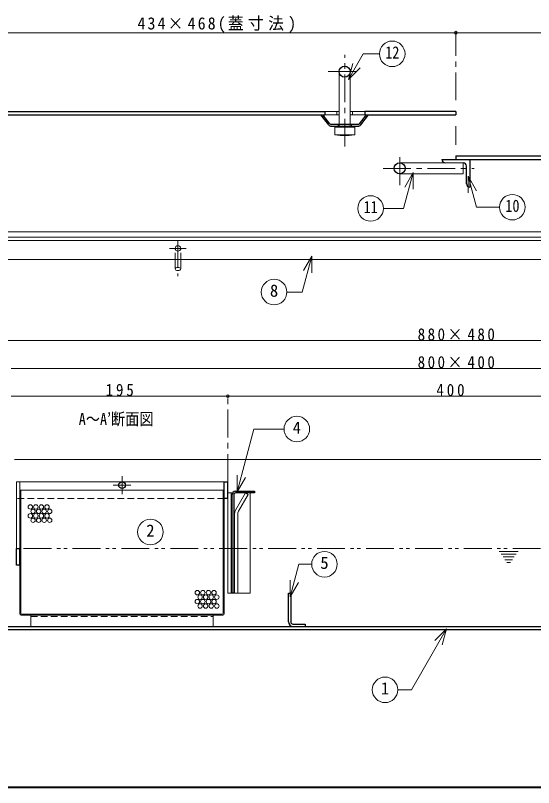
# Model space of a CAD drawing. Units: millimetres at full size, sheet at 1:5. Extents: x -1062 to 963, y -702 to 703.
# Drawn here: x -586 to -120, y -702 to -8 of the extents above; entities that cross this region are included whole.
import ezdxf
from ezdxf.enums import TextEntityAlignment as Align

# ---------------------------------------------------------------- set-up
doc = ezdxf.new("R2010")
doc.units = ezdxf.units.MM
doc.header["$LTSCALE"] = 5
doc.header["$PDMODE"] = 32
doc.header["$PDSIZE"] = 2.5
for name, pattern in [('CHAIN1', [8, 5, -1, 1, -1]), ('DASHED1', [1.8, 1.2, -0.6]), ('DOUBLE_CHAIN1', [8.8, 5, -1, 0.6, -0.6, 0.6, -1])]:
    doc.linetypes.add(name, pattern=pattern)
doc.layers.add('0-A', color=4, linetype='Continuous', lineweight=9)
doc.styles.add('ＭＳ ゴシック', font='')
doc.styles.get('ＭＳ ゴシック').set_extended_font_data('MS Gothic')

msp = doc.modelspace()

# ---------------------------------------------------------------- linework, layer by layer
at = {"layer": '0-A', "linetype": 'CHAIN1'}
for p, q in [((-189.898, -84.291), (-189.898, -23.491)), ((-289.898, -125.991), (-289.898, -43.491)), ((-304.898, -58.491), (-274.898, -58.491)), ((-189.898, -107.491), (-189.898, -124.291)), ((-240.398, -160.491), (-240.398, -130.491)), ((-255.398, -145.491), (-173.398, -145.491)), ((-439.898, -209.991), (-439.898, -242.422)), ((-432.398, -217.491), (-447.398, -217.491)), ((-394.898, -427.491), (-394.898, -350.491)), ((-490.148, -422.491), (-490.148, -438.491)), ((-498.148, -430.491), (-482.148, -430.491))]:
    msp.add_line(p, q, dxfattribs=at)
at = {"layer": '0-A', "color": 7, "lineweight": 18}
for p, q in [((-286.525, -65.642), (-273.17, -42.51)), ((-273.17, -42.51), (-258.646, -42.51)), ((-286.525, -65.642), (-282.643, -51.153)), ((-286.525, -65.642), (-275.919, -55.035)), ((-294.898, -58.491), (-294.898, -105.991)), ((-284.898, -58.491), (-284.898, -105.991)), ((-296.898, -94.291), (-307.898, -94.291)), ((-296.898, -94.291), (-296.898, -97.491)), ((-307.898, -97.491), (-296.898, -97.491)), ((-298.898, -108.491), (-280.898, -108.491)), ((-298.898, -115.491), (-298.898, -108.491)), ((-294.898, -107.491), (-294.898, -108.091)), ((-293.898, -107.991), (-285.898, -107.991)), ((-285.898, -107.991), (-289.898, -108.491)), ((-289.898, -108.491), (-289.898, -115.491)), ((-280.898, -108.491), (-285.898, -107.991)), ((-284.898, -107.491), (-284.898, -108.091)), ((-280.898, -115.491), (-280.898, -108.491)), ((-298.898, -115.491), (-280.898, -115.491)), ((-298.898, -115.491), (-293.898, -115.991)), ((-293.898, -115.991), (-289.898, -115.491)), ((-289.898, -115.491), (-285.898, -115.991)), ((-240.398, -140.491), (-183.398, -140.491)), ((-228.321, -149.325), (-236.963, -181.577)), ((-228.321, -149.325), (-235.821, -162.315)), ((-228.321, -149.325), (-228.321, -164.325)), ((-178.884, -152.634), (-171.384, -165.625)), ((-178.884, -152.634), (-178.884, -167.634)), ((-178.884, -152.634), (-171.433, -180.441)), ((-171.433, -180.441), (-150.632, -180.441)), ((-255.108, -181.577), (-236.963, -181.577)), ((-609.898, -207.491), (230.102, -207.491)), ((-609.898, -210.491), (230.102, -210.491)), ((-319.53, -224.486), (-328.186, -256.789)), ((-319.53, -224.486), (-327.03, -237.476)), ((-319.53, -224.486), (-319.53, -239.486)), ((-328.186, -256.789), (-341.902, -256.789)), ((-386.678, -436.516), (-371.538, -380.012)), ((-344.43, -380.012), (-371.538, -380.012)), ((-386.678, -436.516), (-386.678, -421.516)), ((-386.678, -436.516), (-379.178, -423.525)), ((-585.148, -427.491), (-582.148, -427.491)), ((-585.148, -487.491), (-585.148, -427.491)), ((-582.148, -487.491), (-582.148, -427.491)), ((-582.148, -434.991), (-581.148, -434.991)), ((-581.148, -545.491), (-581.148, -434.991)), ((-399.148, -434.991), (-398.148, -434.991)), ((-399.148, -434.991), (-399.148, -545.491)), ((-394.898, -437.491), (-391.898, -437.491)), ((-394.898, -527.491), (-394.898, -437.491)), ((-391.898, -437.491), (-391.898, -527.491)), ((-388.094, -453.098), (-379.083, -437.491)), ((-379.083, -437.491), (-376.833, -438.79)), ((-398.148, -442.491), (-398.148, -545.491)), ((-376.833, -438.79), (-385.496, -453.795)), ((-388.898, -527.491), (-388.898, -456.098)), ((-385.898, -455.295), (-385.898, -527.491)), ((-582.148, -545.491), (-582.148, -502.491)), ((-339.028, -531.001), (-331.149, -501.595)), ((-331.149, -501.595), (-319.585, -501.595)), ((-339.028, -531.001), (-339.028, -516.001)), ((-339.028, -531.001), (-331.528, -518.011)), ((-394.898, -527.491), (-391.898, -527.491)), ((-388.898, -527.491), (-385.898, -527.491)), ((-580.148, -546.491), (-400.148, -546.491)), ((-400.148, -547.491), (-580.148, -547.491)), ((-572.148, -557.491), (-572.148, -547.491)), ((-408.148, -547.491), (-408.148, -557.491)), ((-198.222, -559.725), (-229.886, -614.57)), ((-198.222, -559.725), (-208.828, -570.332)), ((-198.222, -559.725), (-202.104, -574.214)), ((-229.886, -614.57), (-242.086, -614.57))]:
    msp.add_line(p, q, dxfattribs=at)
at = {"layer": '0-A', "color": 5, "lineweight": 25}
for p, q in [((-623.898, -94.291), (-307.898, -94.291)), ((-307.898, -94.291), (-307.898, -97.491)), ((-189.898, -94.291), (-271.898, -94.291)), ((-271.898, -94.291), (-271.898, -97.491)), ((-189.898, -94.291), (-189.898, -97.491)), ((-623.898, -97.491), (-307.898, -97.491)), ((-304.299, -106.365), (-311.398, -97.491)), ((-303.128, -105.428), (-309.477, -97.491)), ((-276.669, -105.428), (-270.319, -97.491)), ((-275.497, -106.365), (-268.398, -97.491)), ((-271.898, -97.491), (-189.898, -97.491)), ((-277.84, -105.991), (-301.956, -105.991)), ((-301.956, -107.491), (-277.84, -107.491)), ((-202.398, -137.491), (244.102, -137.491)), ((-189.898, -134.291), (244.102, -134.291)), ((-189.898, -134.291), (-189.898, -137.491)), ((-177.398, -137.491), (-177.398, -162.491)), ((-180.398, -159.491), (-180.398, -143.491)), ((-395.148, -427.491), (-395.148, -442.491)), ((-371.148, -437.491), (-388.208, -437.491)), ((-388.148, -435.991), (-371.148, -435.991)), ((-371.148, -435.991), (-371.148, -437.491)), ((-391.148, -527.491), (-391.148, -438.991)), ((-389.648, -438.991), (-389.648, -527.491)), ((-585.148, -487.491), (-582.148, -487.491)), ((-582.148, -502.491), (-582.148, -487.491)), ((-389.648, -527.491), (-391.148, -527.491)), ((-340.398, -553.491), (-340.398, -527.491)), ((-340.398, -527.491), (-338.398, -527.491)), ((-338.398, -527.491), (-338.398, -553.491)), ((-592.898, -557.491), (213.102, -557.491)), ((213.102, -560.491), (-592.898, -560.491))]:
    msp.add_line(p, q, dxfattribs=at)
at = {"layer": '0-A'}
for p, q in [((-294.898, -94.291), (-296.898, -94.291)), ((-282.898, -94.291), (-284.898, -94.291)), ((-296.898, -97.491), (-294.898, -97.491)), ((-284.898, -97.491), (-282.898, -97.491)), ((245.102, -202.491), (-624.898, -202.491)), ((90.102, -227.491), (-636.898, -227.491)), ((-442.398, -227.491), (-442.398, -235.988)), ((-437.398, -227.491), (-437.398, -235.988)), ((250.102, -300.491), (-629.898, -300.491)), ((-589.898, -325.491), (210.102, -325.491)), ((-589.898, -350.491), (-394.898, -350.491)), ((-394.898, -350.491), (5.102, -350.491)), ((216.102, -407.491), (-586.898, -407.491)), ((-398.148, -427.491), (-582.148, -427.491)), ((-581.148, -434.991), (-399.148, -434.991)), ((-391.898, -437.491), (-390.746, -437.491)), ((-374.898, -527.491), (-374.898, -437.491)), ((-391.898, -527.491), (-391.148, -527.491)), ((-388.898, -527.491), (-389.648, -527.491)), ((-385.898, -527.491), (-374.898, -527.491))]:
    msp.add_line(p, q, dxfattribs=at)
at = {"layer": '0-A', "linetype": 'DASHED1'}
for p, q in [((-295.898, -105.991), (-295.898, -107.491)), ((-294.898, -105.991), (-294.898, -107.491)), ((-284.898, -105.991), (-284.898, -107.491)), ((-283.898, -105.991), (-283.898, -107.491)), ((-442.398, -227.491), (-442.398, -217.491)), ((-437.398, -227.491), (-437.398, -217.491)), ((-398.148, -442.491), (-585.148, -442.491)), ((-572.148, -548.491), (-408.148, -548.491))]:
    msp.add_line(p, q, dxfattribs=at)
at = {"layer": '0-A', "linetype": 'DOUBLE_CHAIN1'}
for p, q in [((-578.648, -487.491), (91.102, -487.491)), ((-133.985, -490.035), (-150.848, -490.035)), ((-149.161, -492.535), (-135.671, -492.535)), ((-137.358, -495.035), (-147.475, -495.035)), ((-145.789, -497.535), (-139.044, -497.535)), ((-140.73, -500.035), (-144.103, -500.035))]:
    msp.add_line(p, q, dxfattribs=at)
at = {"layer": '0-A', "color": 1, "lineweight": 40}
msp.add_line((962.602, -702.491), (-1062.398, -702.491), dxfattribs=at)
at = {"layer": '0-A'}
msp.add_lwpolyline([(-623.898, -23.491), (-189.898, -23.491), (244.102, -23.491)], dxfattribs=at)
at = {"layer": '0-A', "color": 7, "lineweight": 18}
for points in [[(-271.898, -94.291), (-282.898, -94.291), (-282.898, -97.491), (-271.898, -97.491)], [(-289.898, -108.491), (-293.898, -107.991), (-298.898, -108.491)], [(-293.898, -115.991), (-285.898, -115.991), (-280.898, -115.491)], [(-240.398, -150.491), (-183.398, -150.491), (-183.398, -140.491)]]:
    msp.add_lwpolyline(points, dxfattribs=at)
at = {"layer": '0-A', "color": 5, "lineweight": 25}
for points in [[(-395.148, -442.491), (-398.148, -442.491), (-398.148, -427.491), (-395.148, -427.491)], [(-582.148, -502.491), (-585.148, -502.491), (-585.148, -487.491)], [(-336.398, -555.491), (-325.398, -555.491), (-325.398, -557.491)]]:
    msp.add_lwpolyline(points, dxfattribs=at)
at = {"layer": '0-A', "color": 7, "lineweight": 18}
for centre in [(-247.146, -42.51), (-266.608, -181.577), (-139.132, -180.441), (-353.402, -256.789), (-332.93, -380.012), (-464.625, -472.616), (-308.085, -501.595), (-253.586, -614.57)]:
    msp.add_circle(centre, 11.5, dxfattribs=at)
at = {"layer": '0-A', "color": 5, "lineweight": 25}
for centre, radius in [((-289.898, -58.491), 5), ((-240.398, -145.491), 5), ((-490.148, -430.491), 3)]:
    msp.add_circle(centre, radius, dxfattribs=at)
at = {"layer": '0-A'}
for centre, radius in [((-439.898, -217.491), 2.5), ((-572.67, -450.046), 2), ((-567.67, -450.046), 2), ((-562.67, -450.046), 2), ((-557.67, -450.046), 2), ((-572.67, -458.046), 2), ((-570.17, -454.046), 2), ((-567.67, -458.046), 2), ((-565.17, -454.046), 2), ((-562.67, -458.046), 2), ((-560.17, -454.046), 2), ((-557.67, -458.046), 2), ((-555.17, -454.046), 2), ((-570.17, -462.046), 2), ((-565.17, -462.046), 2), ((-560.17, -462.046), 2), ((-555.17, -462.046), 2), ((-422.435, -527.184), 2), ((-417.435, -527.184), 2), ((-412.435, -527.184), 2), ((-407.435, -527.184), 2), ((-422.435, -535.184), 2), ((-419.935, -531.184), 2), ((-417.435, -535.184), 2), ((-414.935, -531.184), 2), ((-412.435, -535.184), 2), ((-409.935, -531.184), 2), ((-407.435, -535.184), 2), ((-404.935, -531.184), 2), ((-419.935, -539.184), 2), ((-414.935, -539.184), 2), ((-409.935, -539.184), 2), ((-404.935, -539.184), 2)]:
    msp.add_circle(centre, radius, dxfattribs=at)
at = {"layer": '0-A', "color": 5, "lineweight": 25}
for centre, radius, start, end in [((-301.956, -104.491), 3, 218.65981, 270), ((-301.956, -104.491), 1.5, 218.65981, 270), ((-277.84, -104.491), 1.5, 270, 321.34019), ((-277.84, -104.491), 3, 270, 321.34019), ((-199.398, -137.491), 3, 180, 270), ((-183.398, -143.491), 3, 0, 90), ((-177.398, -159.491), 3, 180, 270), ((-388.148, -438.991), 3, 92.27697, 180), ((-388.148, -438.991), 1.5, 92.27697, 180), ((-336.398, -553.491), 4, 180, 270), ((-336.398, -553.491), 2, 180, 270)]:
    msp.add_arc(centre, radius, start, end, dxfattribs=at)
at = {"layer": '0-A', "color": 7, "lineweight": 18}
for centre, radius, start, end in [((-388.148, -438.991), 3, 90, 92.27697), ((-382.898, -456.098), 6, 150, 180), ((-382.898, -455.295), 3, 150, 180), ((-580.148, -545.491), 2, 180, 270), ((-580.148, -545.491), 1, 180, 270), ((-400.148, -545.491), 1, 270, 0), ((-400.148, -545.491), 2, 270, 0)]:
    msp.add_arc(centre, radius, start, end, dxfattribs=at)
at = {"layer": '0-A'}
msp.add_ellipse((-439.898, -235.978), major_axis=(2.5, 0), ratio=0.57, dxfattribs=at)
for p in [(-189.898, -23.491), (-394.898, -350.491)]:
    msp.add_point(p, dxfattribs=at)

# ---------------------------------------------------------------- texts
at = {"layer": '0-A', "color": 7, "style": 'ＭＳ ゴシック', "width": 0.85}
for s, p in [('12', (-253.396, -50.01)), ('11', (-272.858, -189.077)), ('10', (-145.382, -187.941)), ('A～A’断面図', (-529.101, -379.746))]:
    msp.add_text(s, height=11, dxfattribs=at).set_placement(p, align=Align.BOTTOM_LEFT)
at = {"layer": '0-A', "color": 7, "style": 'ＭＳ ゴシック'}
for s, p in [('8', (-357.152, -264.289)), ('4', (-336.68, -387.512)), ('2', (-468.375, -480.116)), ('5', (-311.835, -509.095)), ('1', (-257.336, -622.07))]:
    msp.add_text(s, height=11, dxfattribs=at).set_placement(p, align=Align.BOTTOM_LEFT)
at = {"layer": '0-A', "color": 7, "char_height": 11, "attachment_point": 7, "style": 'ＭＳ ゴシック'}
for s, insert in [('\\T1.27;\\W0.95;434×468(蓋寸法)', (-476.273, -23.491)), ('\\T1.33;\\W0.9;880×480', (-224.273, -300.491)), ('\\T1.33;\\W0.9;800×400', (-224.273, -325.491)), ('\\T1.38;\\W0.9;195', (-504.898, -350.491)), ('\\T1.38;\\W0.9;400', (-207.398, -350.491))]:
    msp.add_mtext(s, dxfattribs=dict(at, insert=insert))

doc.saveas('drawing.dxf')
